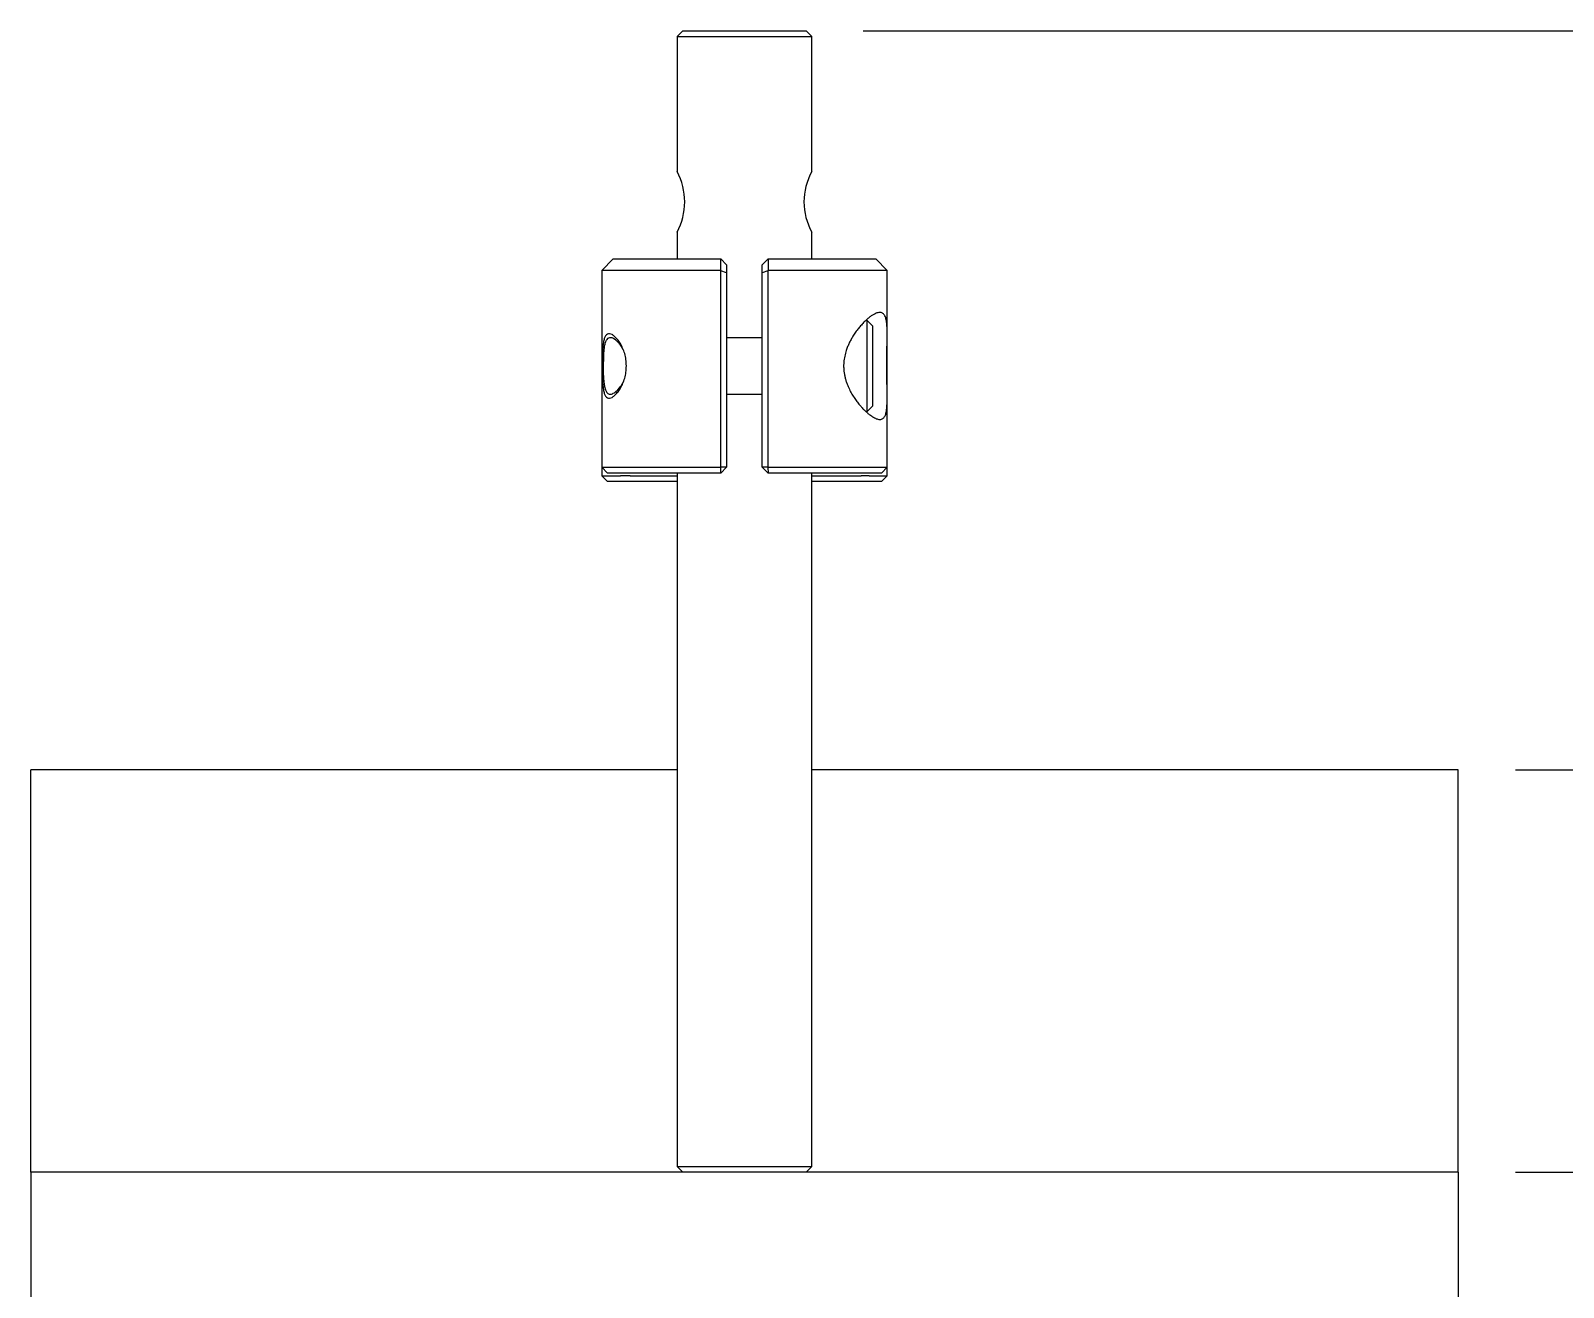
# Model space of a CAD drawing. Header units: inches. Extents: x 0.1 to 10.9, y 0.1 to 8.4.
# Drawn here: x 2.235 to 3.577, y 2.687 to 3.788 of the extents above; entities that cross this region are included whole.
import ezdxf

# ---------------------------------------------------------------- set-up
doc = ezdxf.new("R2010")
doc.units = ezdxf.units.IN
doc.header["$MEASUREMENT"] = 0
doc.styles.add('SLDTEXTSTYLE0', font='TXT', dxfattribs={"width": 0.75})
doc.dimstyles.new('SLDDIMSTYLE0', dxfattribs={"dimtxt": 0.08, "dimasz": 0.125, "dimexe": 0, "dimexo": 0.0625, "dimgap": 0.02, "dimtad": 0, "dimtih": 1, "dimtoh": 1, "dimlfac": 2, "dimrnd": 1e-09, "dimzin": 4, "dimdsep": 46, "dimtxsty": 'SLDTEXTSTYLE0', "dimsah": 1, "dimcen": 0.09, "dimadec": 0, "dimazin": 1, "dimtfac": 1, "dimtofl": 0, "dimtmove": 0, "dimatfit": 3, "dimfxl": 1, "dimfrac": 2, "dimtolj": 1, "dimtzin": 12, "dimarcsym": 0})

# ---------------------------------------------------------------- blocks, each defined once
blk = doc.blocks.new('_D')
at = {"color": 8, "linetype": 'Continuous', "lineweight": 0}
for p, q in [((3.5353, 2.7877), (4.0353, 2.7877)), ((3.9853, 2.7877), (3.9853, 2.4828)), ((3.7818, 2.3384), (3.7574, 2.3384)), ((3.7574, 2.3384), (3.7574, 2.2114)), ((4.1887, 2.3384), (4.2131, 2.3384)), ((4.2131, 2.3384), (4.2131, 2.2114)), ((3.7574, 2.2114), (3.7818, 2.2114)), ((4.2131, 2.2114), (4.1887, 2.2114)), ((3.9853, 1.8902), (3.9853, 2.1951)), ((3.5353, 1.8902), (4.0353, 1.8902))]:
    blk.add_line(p, q, dxfattribs=at)
at = {"color": 8, "linetype": 'Continuous', "lineweight": 18}
for points in [[(3.9853, 2.7877), (3.9603, 2.6627), (4.0103, 2.6627)], [(3.9853, 1.8902), (4.0103, 2.0152), (3.9603, 2.0152)]]:
    blk.add_solid(points, dxfattribs=at)
at = {"color": 8, "linetype": 'Continuous', "lineweight": 18, "char_height": 0.08, "attachment_point": 1, "style": 'SLDTEXTSTYLE0'}
for s, insert in [('1.80in', (3.8386, 2.4577)), ('45.6mm', (3.7818, 2.3145))]:
    blk.add_mtext(s, dxfattribs=dict(at, insert=insert))
blk = doc.blocks.new('_D_1')
at = {"color": 8, "linetype": 'Continuous', "lineweight": 0}
for p, q in [((3.5353, 3.1402), (4.5353, 3.1402)), ((4.4853, 3.1402), (4.4853, 2.67)), ((4.2818, 2.5255), (4.2574, 2.5255)), ((4.2574, 2.5255), (4.2574, 2.3985)), ((4.6887, 2.5255), (4.7131, 2.5255)), ((4.7131, 2.5255), (4.7131, 2.3985)), ((4.2574, 2.3985), (4.2818, 2.3985)), ((4.7131, 2.3985), (4.6887, 2.3985)), ((4.4853, 1.8902), (4.4853, 2.3823)), ((3.5353, 1.8902), (4.5353, 1.8902))]:
    blk.add_line(p, q, dxfattribs=at)
at = {"color": 8, "linetype": 'Continuous', "lineweight": 18}
for points in [[(4.4853, 3.1402), (4.4603, 3.0152), (4.5103, 3.0152)], [(4.4853, 1.8902), (4.5103, 2.0152), (4.4603, 2.0152)]]:
    blk.add_solid(points, dxfattribs=at)
at = {"color": 8, "linetype": 'Continuous', "lineweight": 18, "char_height": 0.08, "attachment_point": 1, "style": 'SLDTEXTSTYLE0'}
for s, insert in [('2.50in', (4.3386, 2.6449)), ('63.5mm', (4.2818, 2.5017))]:
    blk.add_mtext(s, dxfattribs=dict(at, insert=insert))
blk = doc.blocks.new('_D_2')
at = {"color": 8, "linetype": 'Continuous', "lineweight": 0}
for p, q in [((2.9643, 3.7877), (5.0353, 3.7877)), ((4.9853, 3.7877), (4.9853, 2.9828)), ((4.7818, 2.8384), (4.7574, 2.8384)), ((4.7574, 2.8384), (4.7574, 2.7114)), ((5.1887, 2.8384), (5.2131, 2.8384)), ((5.2131, 2.8384), (5.2131, 2.7114)), ((4.7574, 2.7114), (4.7818, 2.7114)), ((5.2131, 2.7114), (5.1887, 2.7114)), ((4.9853, 1.8902), (4.9853, 2.6951)), ((3.5353, 1.8902), (5.0353, 1.8902))]:
    blk.add_line(p, q, dxfattribs=at)
at = {"color": 8, "linetype": 'Continuous', "lineweight": 18}
for points in [[(4.9853, 3.7877), (4.9603, 3.6627), (5.0103, 3.6627)], [(4.9853, 1.8902), (5.0103, 2.0152), (4.9603, 2.0152)]]:
    blk.add_solid(points, dxfattribs=at)
at = {"color": 8, "linetype": 'Continuous', "lineweight": 18, "char_height": 0.08, "attachment_point": 1, "style": 'SLDTEXTSTYLE0'}
for s, insert in [('3.80in', (4.8386, 2.9577)), ('96.4mm', (4.7818, 2.8145))]:
    blk.add_mtext(s, dxfattribs=dict(at, insert=insert))

msp = doc.modelspace()

# ---------------------------------------------------------------- linework, layer by layer
at = {"color": 7, "linetype": 'Continuous', "lineweight": 18}
for p, q in [((2.8063, 3.7877), (2.8013, 3.7827)), ((2.8063, 3.7877), (2.9143, 3.7877)), ((2.9193, 3.7827), (2.9143, 3.7877)), ((2.8013, 3.7827), (2.8013, 3.6642)), ((2.8013, 3.7827), (2.9193, 3.7827)), ((2.9193, 3.6642), (2.9193, 3.7827)), ((2.8013, 3.6112), (2.8013, 3.5877)), ((2.9193, 3.5877), (2.9193, 3.6112)), ((2.7453, 3.5877), (2.7353, 3.5777)), ((2.7453, 3.5877), (2.8395, 3.5877)), ((2.8395, 3.5777), (2.8395, 3.5877)), ((2.8446, 3.5827), (2.8396, 3.5878)), ((2.881, 3.5878), (2.8759, 3.5827)), ((2.8811, 3.5877), (2.881, 3.5777)), ((2.8811, 3.5877), (2.9753, 3.5877)), ((2.9853, 3.5777), (2.9753, 3.5877)), ((2.7353, 3.5777), (2.7353, 3.4052)), ((2.8395, 3.5777), (2.7353, 3.5777)), ((2.8446, 3.5756), (2.8396, 3.5774)), ((2.8397, 3.4052), (2.8397, 3.5777)), ((2.8446, 3.5827), (2.8446, 3.5756)), ((2.8446, 3.5756), (2.8446, 3.4052)), ((2.8759, 3.5756), (2.8759, 3.5827)), ((2.8808, 3.5774), (2.8759, 3.5756)), ((2.8759, 3.4052), (2.8759, 3.5756)), ((2.8808, 3.5777), (2.8808, 3.4052)), ((2.9853, 3.5777), (2.881, 3.5777)), ((2.9853, 3.5221), (2.9853, 3.5777)), ((2.9673, 3.5342), (2.967, 3.5342)), ((2.9723, 3.5292), (2.9673, 3.5342)), ((2.9673, 3.5342), (2.9673, 3.4537)), ((2.8759, 3.5187), (2.8446, 3.5187)), ((2.9723, 3.5292), (2.9723, 3.4587)), ((2.9853, 3.4663), (2.9853, 3.5221)), ((2.8446, 3.4692), (2.8759, 3.4692)), ((2.9853, 3.4052), (2.9853, 3.4659)), ((2.967, 3.4537), (2.9673, 3.4537)), ((2.9673, 3.4537), (2.9723, 3.4587)), ((2.7353, 3.4052), (2.7403, 3.4002)), ((2.7353, 3.4052), (2.7353, 3.3977)), ((2.7353, 3.4052), (2.8397, 3.4052)), ((2.7353, 3.3977), (2.7403, 3.3927)), ((2.7353, 3.3977), (2.741, 3.3977)), ((2.8396, 3.4002), (2.7403, 3.4002)), ((2.741, 3.3977), (2.7517, 3.3977)), ((2.7603, 3.3977), (2.7517, 3.3977)), ((2.7603, 3.3977), (2.8013, 3.3977)), ((2.8013, 3.4002), (2.8013, 2.7927)), ((2.8396, 3.4002), (2.8397, 3.4052)), ((2.8396, 3.4002), (2.8446, 3.4052)), ((2.8446, 3.4052), (2.8397, 3.4052)), ((2.8808, 3.4052), (2.8759, 3.4052)), ((2.8759, 3.4052), (2.8809, 3.4002)), ((2.8808, 3.4052), (2.9853, 3.4052)), ((2.8808, 3.4052), (2.8809, 3.4002)), ((2.9803, 3.4002), (2.8809, 3.4002)), ((2.9193, 2.7927), (2.9193, 3.4002)), ((2.9193, 3.3977), (2.9624, 3.3977)), ((2.9694, 3.3977), (2.9624, 3.3977)), ((2.9694, 3.3977), (2.9795, 3.3977)), ((2.9795, 3.3977), (2.9853, 3.3977)), ((2.9803, 3.4002), (2.9853, 3.4052)), ((2.9803, 3.3927), (2.9853, 3.3977)), ((2.9853, 3.3977), (2.9853, 3.4052)), ((2.7457, 3.3927), (2.7403, 3.3927)), ((2.7569, 3.3927), (2.7457, 3.3927)), ((2.8013, 3.3927), (2.7569, 3.3927)), ((2.9636, 3.3927), (2.9193, 3.3927)), ((2.9748, 3.3927), (2.9636, 3.3927)), ((2.9803, 3.3927), (2.9748, 3.3927)), ((2.2353, 2.7877), (2.2353, 3.1402)), ((2.8013, 3.1402), (2.2353, 3.1402)), ((3.4853, 3.1402), (2.9193, 3.1402)), ((3.4853, 2.7877), (3.4853, 3.1402)), ((2.8013, 2.7927), (2.8063, 2.7877)), ((2.8013, 2.7927), (2.9193, 2.7927)), ((2.9143, 2.7877), (2.9193, 2.7927)), ((3.4853, 2.7877), (2.2353, 2.7877)), ((2.2353, 2.7877), (2.2353, 2.4716)), ((3.4853, 2.7877), (3.4853, 2.2977))]:
    msp.add_line(p, q, dxfattribs=at)
at = {"color": 7, "linetype": 'Continuous', "lineweight": 18, "flags": 128}
msp.add_lwpolyline([(2.7367, 3.494), (2.7367, 3.4883), (2.7369, 3.4833), (2.7371, 3.4805), (2.7374, 3.478), (2.7378, 3.476), (2.7386, 3.473), (2.7398, 3.4708), (2.7407, 3.4699), (2.7418, 3.4693), (2.7431, 3.4692), (2.7438, 3.4693), (2.7446, 3.4696), (2.7454, 3.47), (2.7464, 3.4705), (2.7475, 3.4713), (2.7495, 3.4731), (2.7509, 3.4748), (2.7518, 3.476), (2.7521, 3.4763), (2.7521, 3.4764), (2.7522, 3.4764), (2.7522, 3.4764), (2.7522, 3.4764), (2.7522, 3.4765), (2.7522, 3.4765), (2.7522, 3.4765), (2.7522, 3.4765), (2.7522, 3.4765), (2.7546, 3.4807), (2.7546, 3.4808)], dxfattribs=at)
at = {"color": 7, "linetype": 'Continuous', "lineweight": 18}
for centre, radius, start, end in [((2.7527, 3.6377), 0.0553, 331.3731, 28.6239), ((2.9673, 3.6377), 0.0549, 151.1405, 208.8533)]:
    msp.add_arc(centre, radius, start, end, dxfattribs=at)
for points, knots in [([(2.9853, 3.5221), (2.9853, 3.521), (2.9852, 3.5189), (2.9852, 3.5155), (2.9851, 3.5119), (2.985, 3.5082), (2.985, 3.5044), (2.9849, 3.5005), (2.9849, 3.4965), (2.9849, 3.4926), (2.9849, 3.4887), (2.9849, 3.4848), (2.985, 3.4809), (2.9851, 3.4772), (2.9852, 3.4735), (2.9852, 3.4701), (2.9853, 3.4668), (2.9853, 3.4636), (2.9852, 3.4607), (2.985, 3.4581), (2.9848, 3.4557), (2.9844, 3.4535), (2.984, 3.4517), (2.9834, 3.4502), (2.9827, 3.449), (2.9818, 3.4481), (2.9809, 3.4475), (2.9798, 3.4471), (2.9786, 3.4471), (2.9772, 3.4473), (2.9757, 3.4477), (2.9741, 3.4485), (2.9724, 3.4495), (2.9705, 3.4508), (2.9684, 3.4524), (2.9663, 3.4543), (2.964, 3.4565), (2.9617, 3.4591), (2.9593, 3.4621), (2.9568, 3.4655), (2.9544, 3.4693), (2.9524, 3.4729), (2.951, 3.4761), (2.9499, 3.4788), (2.9489, 3.4817), (2.9482, 3.4847), (2.9476, 3.4877), (2.9472, 3.4908), (2.9471, 3.494), (2.9472, 3.4971), (2.9476, 3.4999), (2.9482, 3.5034), (2.9492, 3.5071), (2.9506, 3.5109), (2.952, 3.5141), (2.9536, 3.5172), (2.9555, 3.5204), (2.9576, 3.5237), (2.9601, 3.5269), (2.9627, 3.5299), (2.9652, 3.5326), (2.9677, 3.535), (2.9701, 3.537), (2.9725, 3.5386), (2.9746, 3.5397), (2.9763, 3.5405), (2.9779, 3.5408), (2.9793, 3.5409), (2.9805, 3.5406), (2.9816, 3.54), (2.9825, 3.5391), (2.9833, 3.5379), (2.984, 3.5363), (2.9844, 3.5345), (2.9848, 3.5325), (2.985, 3.5302), (2.9852, 3.5277), (2.9852, 3.525), (2.9853, 3.5231), (2.9853, 3.5221)], [0, 0, 0, 0, 0.012548, 0.025096, 0.038009, 0.050923, 0.06347, 0.076017, 0.08893, 0.101843, 0.114375, 0.126907, 0.139803, 0.152699, 0.16524, 0.177781, 0.190687, 0.203594, 0.2161, 0.228606, 0.241499, 0.254391, 0.26651, 0.278629, 0.291116, 0.303604, 0.315481, 0.327358, 0.339546, 0.351735, 0.364289, 0.376843, 0.38968, 0.402518, 0.416804, 0.431091, 0.445696, 0.4603, 0.476592, 0.492883, 0.509697, 0.526506, 0.536496, 0.546485, 0.556709, 0.566932, 0.576947, 0.586961, 0.597379, 0.607798, 0.616352, 0.624906, 0.642445, 0.654432, 0.666421, 0.678743, 0.691067, 0.707172, 0.723279, 0.739846, 0.756414, 0.772659, 0.788904, 0.805662, 0.822418, 0.835378, 0.848337, 0.861657, 0.874977, 0.887951, 0.900924, 0.914342, 0.92776, 0.939737, 0.951713, 0.964038, 0.976363, 0.988144, 1, 1, 1, 1]), ([(2.7357, 3.494), (2.7357, 3.4959), (2.7357, 3.4998), (2.7358, 3.5053), (2.7362, 3.5103), (2.7367, 3.5146), (2.7375, 3.5181), (2.7387, 3.5206), (2.7402, 3.522), (2.7421, 3.5223), (2.7443, 3.5216), (2.7466, 3.52), (2.749, 3.5175), (2.7514, 3.514), (2.7536, 3.5098), (2.7555, 3.5049), (2.7566, 3.4996), (2.757, 3.494), (2.7566, 3.4884), (2.7555, 3.4831), (2.754, 3.4791), (2.7525, 3.4761), (2.751, 3.4734), (2.749, 3.4705), (2.7466, 3.4679), (2.7443, 3.4663), (2.7421, 3.4657), (2.7402, 3.4659), (2.7387, 3.4673), (2.7375, 3.4698), (2.7367, 3.4734), (2.7362, 3.4777), (2.7358, 3.4827), (2.7357, 3.4882), (2.7357, 3.492), (2.7357, 3.494)], [0, 0, 0, 0, 0.031827, 0.062277, 0.092752, 0.124651, 0.156043, 0.186535, 0.217413, 0.249916, 0.281511, 0.312314, 0.343224, 0.375133, 0.408713, 0.439671, 0.469487, 0.499812, 0.530123, 0.559963, 0.591007, 0.60748, 0.624787, 0.656682, 0.687597, 0.718423, 0.750061, 0.78249, 0.813334, 0.843831, 0.875256, 0.907226, 0.937729, 0.968179, 1, 1, 1, 1]), ([(2.7542, 3.508), (2.7539, 3.5086), (2.7534, 3.5095), (2.7528, 3.5105), (2.7524, 3.5111), (2.7523, 3.5114), (2.7521, 3.5116), (2.752, 3.5117), (2.7516, 3.5123), (2.751, 3.513), (2.7502, 3.514), (2.7495, 3.5149), (2.7485, 3.5158), (2.7473, 3.5169), (2.7458, 3.5179), (2.7444, 3.5185), (2.7428, 3.5188), (2.7412, 3.5186), (2.7397, 3.5173), (2.7387, 3.5155), (2.7381, 3.5136), (2.7376, 3.5116), (2.7372, 3.5087), (2.7369, 3.5046), (2.7367, 3.4996), (2.7367, 3.4959), (2.7367, 3.494)], [0, 0, 0, 0, 0.034953, 0.05752, 0.066545, 0.075662, 0.076059, 0.078986, 0.086936, 0.116707, 0.138531, 0.164979, 0.196051, 0.231745, 0.290999, 0.342966, 0.38767, 0.465687, 0.542673, 0.618962, 0.657004, 0.695002, 0.761059, 0.833858, 0.913484, 1, 1, 1, 1])]:
    msp.add_open_spline(points, degree=3, knots=knots, dxfattribs=at)

# ---------------------------------------------------------------- dimensions: what is measured, and where the dimension line sits
at = {"color": 8, "linetype": 'Continuous', "lineweight": 18}
for base, p1, p2, picture, middle in [((4.9852577786, 1.8902258849), (2.9142577786, 3.7877258849), (3.4852577786, 1.8902258849), '_D_2', (4.9852577786, 2.8389758849)), ((4.4853, 1.8902), (3.4853, 3.1402), (3.4853, 1.8902), '_D_1', (4.4853, 2.5261)), ((3.9852577786, 1.8902258849), (3.4852577786, 2.7877258849), (3.4852577786, 1.8902258849), '_D', (3.9852577786, 2.3389758849))]:
    dim = msp.add_linear_dim(base=base, p1=p1, p2=p2, angle=90, dimstyle='SLDDIMSTYLE0', dxfattribs=at)
    dim.commit()
    dim.dimension.update_dxf_attribs({"geometry": picture, "text_midpoint": middle, "dimtype": 160})

doc.saveas('drawing.dxf')
